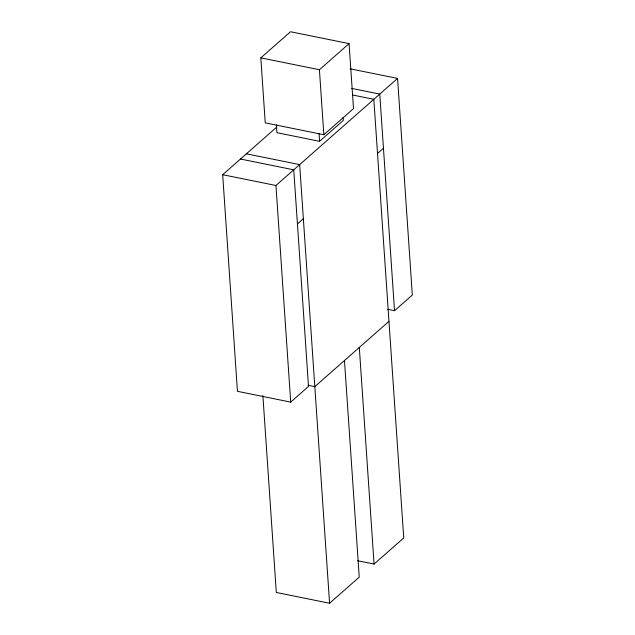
<?xml version="1.0" encoding="UTF-8"?>
<svg xmlns="http://www.w3.org/2000/svg" width="635" height="635" viewBox="0 0 635 635"><rect width="100%" height="100%" fill="white"/><g stroke="black" fill="none" stroke-linecap="round" stroke-linejoin="round"><path stroke-width="0.95" d="M260.818 57.864L290.481 31.75L349.075 43.617L353.505 108.601L323.85 134.723L265.247 122.849L260.818 57.864L319.413 69.739L349.075 43.617M240.474 159.036L293.743 169.823L308.507 386.437L290.711 402.114L237.442 391.319L222.679 174.704L276.804 127.04M276.408 124.809L276.947 132.691L319.564 141.319L343.289 120.428L343.09 117.475M290.711 402.114L275.947 185.491L397.558 78.415L350.099 68.802M297.434 223.98L303.363 218.757M377.523 153.464L383.453 148.241M387.747 309.324L394.526 310.698L412.321 295.029L397.558 78.415M388.961 321.342L314.809 386.636L308.031 385.262M262.89 395.629L276.304 592.463L329.581 603.25L359.243 577.136L344.472 360.513M357.608 560.737L374.071 564.07L403.733 537.956L373.824 99.306L352.52 94.988M351.671 88.392L379.762 94.083L394.526 310.698M246.404 153.813L299.672 164.6L329.581 603.25M222.679 174.704L275.947 185.491M359.307 347.456L374.071 564.07M319.413 69.739L323.85 134.723M319.024 133.445L319.564 141.319"/></g></svg>
